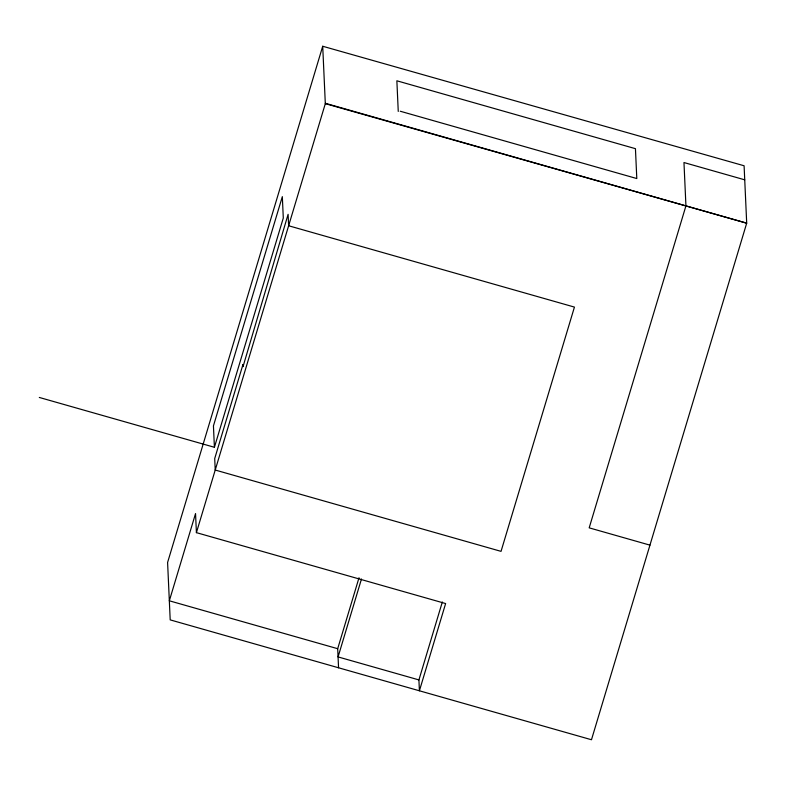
<?xml version="1.0" encoding="UTF-8"?>
<svg xmlns="http://www.w3.org/2000/svg" width="786" height="786" viewBox="0 0 786 786"><rect width="100%" height="100%" fill="white"/><g stroke="black" fill="none" stroke-linecap="round" stroke-linejoin="round"><path stroke-width="1.18" d="M322.712 46.256L167.595 562.471L170.198 619.879L591.475 739.744L746.7 223.175L744.096 165.767L322.712 46.256L325.316 103.664L746.7 223.175L325.424 103.3L196.412 532.643L445.623 603.55L419.41 690.786L418.918 679.919L442.331 601.988M214.411 447.283L283.294 218.036L282.331 196.647L213.438 425.894L214.411 447.283L39.3 397.451M338.56 667.786L337.695 648.705L359.015 577.749M361.481 578.987L338.068 656.919L418.918 679.919M744.735 179.827L683.967 162.535L685.932 205.883L589.186 527.848L649.953 545.14M400.261 111.239L636.798 178.54L635.442 148.672L396.861 80.791L398.256 111.435M337.695 648.705L169.334 600.799L195.547 513.563L196.412 532.643M242.943 364.606L214.706 458.572L215.226 470.038L501.036 551.359L574.438 307.09L288.629 225.759L288.108 214.313L243.031 366.62L242.943 364.606"/></g></svg>
